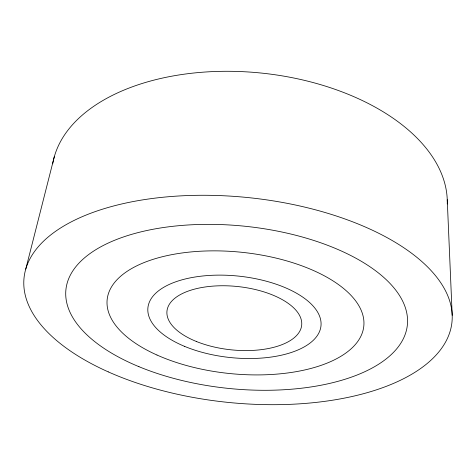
<?xml version="1.0" encoding="UTF-8"?>
<svg xmlns="http://www.w3.org/2000/svg" width="476" height="476" viewBox="0 0 476 476"><rect width="100%" height="100%" fill="white"/><g stroke="black" fill="none" stroke-linecap="round" stroke-linejoin="round"><path stroke-width="0.71" d="M25.763 269.095L54.329 156.652M447.244 199.7L452.2 315.332M52.705 163.798A198.474 116.311 5.9 0 1 260.955 73.024A198.474 116.311 5.9 0 1 447.262 203.978M196.386 341.488A67.729 31.815 6 0 0 301.582 325.965A67.729 31.815 6 0 0 205.001 287.004A67.729 31.815 6 0 0 196.386 341.488M184.396 346.29A87.001 40.924 6 0 0 320.723 327.595A87.001 40.924 6 0 0 198.248 276.532A87.001 40.924 6 0 0 184.396 346.29M156.979 355.025A129.008 60.922 5.9 0 0 362.783 331.332A129.008 60.922 5.9 0 0 186.598 252.399A129.008 60.922 5.9 0 0 156.979 355.025M138.921 366.669A171.634 81.503 5.9 0 0 406.938 327.934A171.634 81.503 5.9 0 0 164.036 227.439A171.634 81.503 5.9 0 0 138.921 366.669M108.236 371.869A215.098 102.893 5.9 0 0 450.498 329.975A215.098 102.893 5.9 0 0 155.283 198.105A215.098 102.893 5.9 0 0 108.236 371.869"/></g></svg>
